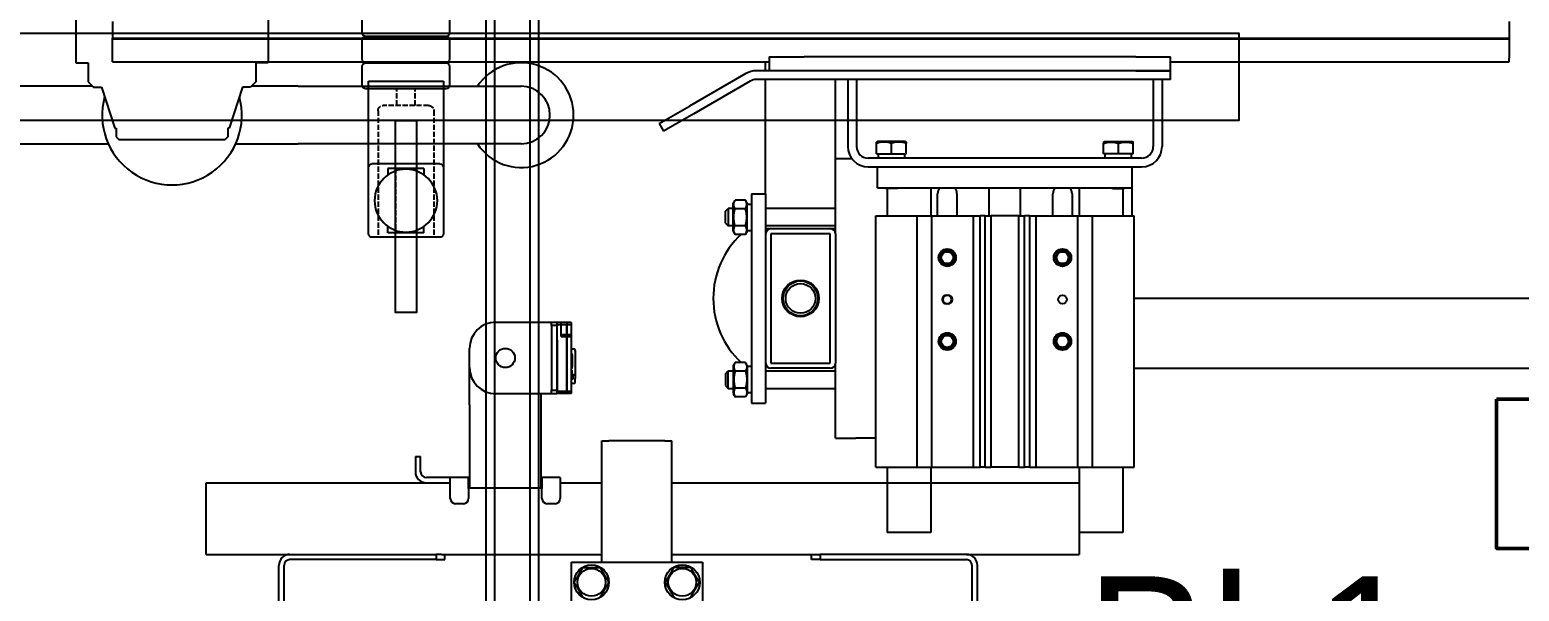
# Model space of a CAD drawing. Header units: millimetres. Extents: x -383313 to -161684, y -117025 to 99224.
# Drawn here: x -330297 to -329444, y 32398 to 32720 of the extents above; entities that cross this region are included whole.
import ezdxf
from ezdxf import colors
from ezdxf.entities.mleader import LeaderData, LeaderLine
from ezdxf.math import Vec2, Vec3

# ---------------------------------------------------------------- set-up
doc = ezdxf.new("R2010")
doc.units = ezdxf.units.MM
doc.header["$MEASUREMENT"] = 0
doc.linetypes.add('DASHED', pattern=[0.75, 0.5, -0.25])
doc.linetypes.add('ESKD_shtrih', pattern=[4, 3, -1])
doc.layers.get('Defpoints').update_dxf_attribs({"color": 31})
for name, color, linetype in [('001__КОНСТРУКТИВ__размеры внутр.', 7, 'Continuous'), ('17', 111, 'Continuous'), ('PV-3401', 7, 'Continuous'), ('PV-CB35', 7, 'Continuous'), ('Конвейера КУ-190', 1, 'Continuous'), ('Ограждения', 20, 'Continuous'), ('Робот', 30, 'Continuous')]:
    doc.layers.add(name, color=color, linetype=linetype)
doc.styles.add('PSTUDIO', font='arial.ttf')
doc.dimstyles.new('PS_TICK', dxfattribs={"dimscale": 100, "dimtxt": 2.5, "dimasz": 1, "dimexe": 2, "dimexo": 2, "dimgap": 1, "dimtad": 1, "dimdec": 0, "dimzin": 0, "dimdsep": 46, "dimtxsty": 'PSTUDIO', "dimblk": 'ARCHTICK', "dimcen": 2, "dimdle": 1.5, "dimse1": 1, "dimse2": 1, "dimadec": 0, "dimazin": 0, "dimtfac": 1, "dimtdec": 0, "dimtix": 1, "dimtmove": 1, "dimatfit": 3, "dimldrblk": 'ARCHTICK', "dimfxl": 1, "dimtolj": 1, "dimtzin": 0, "dimarcsym": 0})

# ---------------------------------------------------------------- blocks, each defined once
blk = doc.blocks.new('*U108')
at = {"layer": 'Ограждения'}
for points in [[(4188.05, -15), (105, -15), (105, 15), (4188.05, 15)], [(4183.05, -10), (110, -10), (110, 10), (4183.05, 10)]]:
    blk.add_lwpolyline(points, close=True, dxfattribs=at)
blk = doc.blocks.new('_ArchTick')
at = {"color": 0, "linetype": 'ByBlock', "const_width": 0.15}
blk.add_lwpolyline([(-0.5, -0.5), (0.5, 0.5)], dxfattribs=at)
blk = doc.blocks.new('*D251')
at = {"layer": '001__КОНСТРУКТИВ__размеры внутр.', "color": 0, "linetype": 'ByBlock', "lineweight": -2, "ltscale": 100, "transparency": 16777216}
for p, q in [((-329342.69, 32909.38), (-329342.69, 32129.36)), ((-328142.69, 32909.38), (-328142.69, 32129.36)), ((-327992.69, 32329.36), (-329492.69, 32329.36))]:
    blk.add_line(p, q, dxfattribs=at)
at = {"layer": 'Defpoints', "color": 0, "ltscale": 100, "transparency": 16777216}
for p in [(-329342.69, 33109.38), (-328142.69, 33109.38), (-329342.69, 32329.36)]:
    blk.add_point(p, dxfattribs=at)
at = {"layer": '001__КОНСТРУКТИВ__размеры внутр.', "color": 0, "lineweight": -2, "ltscale": 100, "transparency": 16777216, "xscale": 100, "yscale": 100, "zscale": 100, "rotation": 180}
blk.add_blockref('_ArchTick', (-329342.69, 32329.36), dxfattribs=at)
at = {"layer": '001__КОНСТРУКТИВ__размеры внутр.', "color": 0, "lineweight": -2, "ltscale": 100, "transparency": 16777216, "xscale": 100, "yscale": 100, "zscale": 100}
blk.add_blockref('_ArchTick', (-328142.69, 32329.36), dxfattribs=at)
at = {"layer": '001__КОНСТРУКТИВ__размеры внутр.', "color": 0, "ltscale": 100, "transparency": 16777216, "insert": (-328742.69, 32557), "char_height": 250, "attachment_point": 5, "style": 'PSTUDIO'}
blk.add_mtext('\\A1;1200', dxfattribs=at)
blk = doc.blocks.new('Робот ABB IRB660_3.15 (сверху)')
at = {"layer": 'Робот'}
blk.add_circle((0, 0), 3150, dxfattribs=at)
blk = doc.blocks.new('*U205')
at = {"layer": 'PV-3401'}
for p, q in [((15049.77, -3884.19), (15078.47, -3884.19)), ((15078.47, -3884.19), (15081.77, -3884.19)), ((15081.77, -3886.19), (15081.77, -3884.19)), ((15081.77, -3884.19), (15084.77, -3884.19)), ((15084.77, -3886.19), (15081.77, -3886.19)), ((15081.77, -3886.19), (15081.77, -3923.19)), ((15087.26, -3884.44), (15084.76, -3884.44)), ((15084.76, -3884.44), (15084.76, -3885.44)), ((15084.76, -3885.44), (15087.26, -3885.44)), ((15084.77, -3884.19), (15084.77, -3886.19)), ((15084.77, -3886.19), (15084.77, -3923.19)), ((15090.44, -3884.44), (15087.26, -3884.44)), ((15087.26, -3885.44), (15087.26, -3884.44)), ((15087.26, -3892.44), (15087.26, -3885.44)), ((15087.26, -3885.44), (15090.44, -3885.44)), ((15090.44, -3884.44), (15090.44, -3885.44)), ((15090.44, -3884.46), (15090.46, -3884.46)), ((15090.44, -3891.44), (15090.44, -3885.44)), ((15090.44, -3885.45), (15090.46, -3885.45)), ((15092.96, -3884.44), (15090.46, -3884.44)), ((15090.46, -3884.44), (15090.46, -3885.44)), ((15090.46, -3885.44), (15090.46, -3891.44)), ((15090.46, -3885.44), (15092.96, -3885.44)), ((15092.96, -3884.44), (15092.96, -3885.44)), ((15093.26, -3884.74), (15092.96, -3884.44)), ((15092.96, -3885.44), (15092.96, -3891.44)), ((15093.26, -3885.56), (15092.96, -3885.44)), ((15093.26, -3885.56), (15093.26, -3884.74)), ((15093.26, -3891.74), (15093.26, -3885.56)), ((15084.77, -3894.39), (15085.16, -3894.39)), ((15085.16, -3923.94), (15085.16, -3894.39)), ((15090.44, -3891.44), (15087.26, -3891.44)), ((15087.26, -3892.44), (15090.44, -3892.44)), ((15090.44, -3891.44), (15090.44, -3892.44)), ((15090.44, -3891.46), (15090.46, -3891.46)), ((15090.44, -3923.94), (15090.44, -3892.44)), ((15090.44, -3892.45), (15090.46, -3892.45)), ((15090.46, -3891.44), (15090.46, -3892.44)), ((15092.96, -3891.44), (15090.46, -3891.44)), ((15090.46, -3892.44), (15092.96, -3892.44)), ((15090.46, -3892.44), (15090.46, -3923.94)), ((15092.96, -3891.44), (15092.96, -3892.44)), ((15093.26, -3891.74), (15092.96, -3891.44)), ((15092.96, -3892.44), (15092.96, -3923.94)), ((15093.26, -3892.56), (15092.96, -3892.44)), ((15093.26, -3892.56), (15093.26, -3891.74)), ((15093.26, -3923.81), (15093.26, -3892.56)), ((15034.77, -3910.19), (15034.77, -3899.19)), ((15093.26, -3899.39), (15094.36, -3899.39)), ((15093.26, -3906.01), (15093.27, -3906.01)), ((15093.27, -3906.01), (15093.26, -3906.05)), ((15093.56, -3902.89), (15093.56, -3909.89)), ((15095.35, -3900.39), (15095.35, -3900.49)), ((15095.36, -3900.78), (15095.36, -3900.39)), ((15095.36, -3900.89), (15095.36, -3914.38)), ((15034.77, -3931.58), (15034.77, -3910.19)), ((15084.77, -3914.38), (15085.16, -3914.38)), ((15085.16, -3914.39), (15084.77, -3914.39)), ((15085.03, -3914.39), (15085.03, -3914.38)), ((15093.36, -3911.64), (15093.36, -3912.89)), ((15093.36, -3912.89), (15093.36, -3914.13)), ((15094.06, -3916.49), (15094.06, -3914.38)), ((15094.36, -3914.38), (15094.06, -3914.38)), ((15094.07, -3914.39), (15094.06, -3914.39)), ((15094.07, -3916.39), (15094.07, -3914.39)), ((15094.36, -3914.39), (15094.07, -3914.39)), ((15094.36, -3914.38), (15095.36, -3914.38)), ((15095.36, -3914.39), (15094.36, -3914.39)), ((15094.56, -3914.39), (15094.56, -3914.38)), ((15095.09, -3914.38), (15095.09, -3914.39)), ((15095.36, -3914.38), (15095.36, -3914.39)), ((15095.36, -3914.39), (15095.36, -3916.39)), ((15081.77, -3923.19), (15084.77, -3923.19)), ((15081.77, -3925.19), (15081.77, -3923.19)), ((15084.77, -3915.89), (15085.16, -3915.89)), ((15084.77, -3923.19), (15084.77, -3925.19)), ((15090.44, -3923.94), (15085.16, -3923.94)), ((15085.16, -3923.94), (15085.16, -3924.94)), ((15090.44, -3923.93), (15090.46, -3923.93)), ((15090.44, -3923.94), (15090.44, -3924.94)), ((15092.96, -3923.94), (15090.46, -3923.94)), ((15090.46, -3923.94), (15090.46, -3924.94)), ((15093.26, -3923.81), (15092.96, -3923.94)), ((15092.96, -3923.94), (15092.96, -3924.94)), ((15093.26, -3916.69), (15093.86, -3916.69)), ((15093.87, -3916.7), (15093.26, -3916.7)), ((15094.36, -3919.39), (15093.26, -3919.39)), ((15093.26, -3924.64), (15093.26, -3923.81)), ((15093.86, -3916.69), (15093.93, -3916.69)), ((15094.07, -3916.39), (15094.07, -3916.5)), ((15095.36, -3918.59), (15095.34, -3918.59)), ((15095.36, -3918.39), (15095.36, -3916.39)), ((15095.36, -3918.59), (15095.36, -3918.39)), ((15034.77, -3931.58), (15034.77, -3936.03)), ((15078.47, -3925.19), (15049.77, -3925.19)), ((15075.77, -3931.58), (15075.77, -3925.19)), ((15075.77, -3936.03), (15075.77, -3931.58)), ((15081.77, -3925.19), (15078.47, -3925.19)), ((15084.77, -3925.19), (15081.77, -3925.19)), ((15084.77, -3924.29), (15085.16, -3924.29)), ((15084.77, -3924.94), (15085.16, -3924.94)), ((15085.16, -3924.94), (15090.44, -3924.94)), ((15090.44, -3924.92), (15090.46, -3924.92)), ((15090.46, -3924.94), (15092.96, -3924.94)), ((15092.96, -3924.94), (15093.26, -3924.64)), ((15034.77, -3936.03), (15034.77, -3977.34)), ((15075.77, -3977.34), (15075.77, -3936.03)), ((15110.62, -4021.69), (15110.62, -3952.19)), ((15110.62, -3952.19), (15114.62, -3952.19)), ((15146.62, -3952.19), (15114.62, -3952.19)), ((15146.62, -3952.19), (15150.62, -3952.19)), ((15150.62, -4021.69), (15150.62, -3952.19)), ((15003.77, -3961.19), (15003.77, -3964.19)), ((15003.77, -3961.19), (15006.77, -3961.19)), ((15003.77, -3964.19), (15003.77, -3969.89)), ((15006.77, -3964.19), (15006.77, -3961.19)), ((15006.77, -3969.89), (15006.77, -3964.19)), ((15023.77, -3973.19), (15010.07, -3973.19)), ((15023.77, -3979.49), (15023.77, -3973.19)), ((15034.27, -3973.19), (15023.77, -3973.19)), ((15034.27, -3979.49), (15034.27, -3973.19)), ((15034.77, -3973.19), (15034.27, -3973.19)), ((15076.27, -3973.19), (15075.77, -3973.19)), ((15076.27, -3973.19), (15076.27, -3979.49)), ((15086.77, -3973.19), (15076.27, -3973.19)), ((15086.77, -3973.19), (15086.77, -3979.49)), ((14883.87, -3976.19), (15023.77, -3976.19)), ((14883.87, -3979.69), (14883.87, -3976.19)), ((14883.87, -4013.69), (14883.87, -3979.69)), ((15023.77, -3985.19), (15023.77, -3979.49)), ((15034.27, -3976.19), (15034.77, -3976.19)), ((15034.27, -3979.49), (15034.27, -3985.19)), ((15034.77, -3977.34), (15034.77, -3979.19)), ((15075.77, -3979.19), (15034.77, -3979.19)), ((15075.77, -3976.19), (15076.27, -3976.19)), ((15075.77, -3979.19), (15075.77, -3977.34)), ((15076.27, -3985.19), (15076.27, -3979.49)), ((15086.77, -3976.19), (15110.62, -3976.19)), ((15086.77, -3979.49), (15086.77, -3985.19)), ((15150.62, -3976.19), (15383.87, -3976.19)), ((15383.87, -3976.19), (15383.87, -3979.69)), ((15383.87, -3979.69), (15383.87, -4013.69)), ((15031.27, -3988.19), (15026.77, -3988.19)), ((15083.77, -3988.19), (15079.27, -3988.19)), ((14883.87, -4017.19), (14883.87, -4013.69)), ((14883.87, -4017.19), (14931.92, -4017.19)), ((14931.92, -4017.19), (15015.62, -4017.19)), ((15018.62, -4017.19), (15015.62, -4017.19)), ((15015.62, -4017.19), (15015.62, -4020.19)), ((15018.62, -4017.19), (15110.62, -4017.19)), ((15020.62, -4020.19), (15020.62, -4017.19)), ((15150.62, -4017.19), (15232.62, -4017.19)), ((15230.62, -4020.19), (15230.62, -4017.19)), ((15232.62, -4017.19), (15235.62, -4017.19)), ((15235.62, -4017.19), (15235.62, -4020.19)), ((15319.32, -4017.19), (15235.62, -4017.19)), ((15319.32, -4017.19), (15383.87, -4017.19)), ((15383.87, -4013.69), (15383.87, -4017.19)), ((14925.62, -4170.89), (14925.62, -4023.49)), ((14928.62, -4170.89), (14928.62, -4023.49)), ((15015.62, -4020.19), (14931.92, -4020.19)), ((15015.62, -4020.19), (15020.62, -4020.19)), ((15093.12, -4021.69), (15168.12, -4021.69)), ((15093.12, -4116.69), (15093.12, -4021.69)), ((15168.12, -4021.69), (15168.12, -4116.69)), ((15235.62, -4020.19), (15230.62, -4020.19)), ((15235.62, -4020.19), (15319.32, -4020.19)), ((15322.62, -4170.89), (15322.62, -4023.49)), ((15325.62, -4170.89), (15325.62, -4023.49))]:
    blk.add_line(p, q, dxfattribs=at)
for centre, radius in [((15055.27, -3904.69), 5.5), ((15104.62, -4033.19), 10), ((15104.62, -4033.19), 8), ((15156.62, -4033.19), 10), ((15156.62, -4033.19), 8)]:
    blk.add_circle(centre, radius, dxfattribs=at)
for centre, radius, start, end in [((15049.77, -3899.19), 15, 90, 180), ((15085.76, -3900.39), 1, 126.8699, 171.89039), ((15092.56, -3902.89), 1, 360, 45.573), ((15094.36, -3900.39), 1, 360, 90), ((15049.77, -3910.19), 15, 180, 270), ((15092.56, -3909.89), 1, 314.427, 360), ((15092.06, -3912.89), 1.8, 43.76174, 48.18969), ((15092.06, -3912.89), 1.8, -48.18969, -43.76174), ((15093.86, -3916.49), 0.2, -90, 0), ((15094.36, -3918.39), 1, 270, 360), ((15010.07, -3969.89), 6.3, 180, 270), ((15010.07, -3969.89), 3.3, 180, 270), ((15026.77, -3985.19), 3, 180, 270), ((15031.27, -3985.19), 3, 270, 360), ((15079.27, -3985.19), 3, 180, 270), ((15083.77, -3985.19), 3, -90, 0), ((14931.92, -4023.49), 6.3, 90, 180), ((15319.32, -4023.49), 6.3, 0, 90), ((14931.92, -4023.49), 3.3, 90, 180), ((15319.32, -4023.49), 3.3, 360, 90)]:
    blk.add_arc(centre, radius, start, end, dxfattribs=at)
for points, knots in [([(15095.36, -3900.39), (15095.36, -3900.39), (15095.36, -3900.39), (15095.35, -3900.39), (15095.34, -3900.39), (15095.34, -3900.39)], [-0.74236815, -0.74236815, -0.74236815, -0.74236815, -0.70256014, -0.70256014, -0.69530144, -0.69530144, -0.69530144, -0.69530144]), ([(15095.34, -3900.39), (15095.35, -3900.47), (15095.36, -3900.55), (15095.36, -3900.72), (15095.36, -3900.8), (15095.36, -3900.89)], [0, 0, 0, 0, 0.5, 0.5, 1, 1, 1, 1]), ([(15094.07, -3916.5), (15094.07, -3916.52), (15094.07, -3916.55), (15094.05, -3916.6), (15094.03, -3916.62), (15094, -3916.66), (15093.97, -3916.67), (15093.92, -3916.69), (15093.9, -3916.7), (15093.87, -3916.7)], [-0.09048, -0.09048, -0.09048, -0.09048, -0.08293134, -0.08293134, -0.07538268, -0.07538268, -0.06784607, -0.06784607, -0.06030946, -0.06030946, -0.06030946, -0.06030946])]:
    blk.add_open_spline(points, degree=3, knots=knots, dxfattribs=at)
for points in [[(15094.8, -4033.19), (15097.26, -4028.94), (15099.71, -4024.69)], [(15099.71, -4024.69), (15104.62, -4024.69), (15109.53, -4024.69)], [(15109.53, -4024.69), (15111.98, -4028.94), (15114.43, -4033.19)], [(15151.71, -4024.69), (15149.26, -4028.94), (15146.8, -4033.19)], [(15161.53, -4024.69), (15156.62, -4024.69), (15151.71, -4024.69)], [(15166.43, -4033.19), (15163.98, -4028.94), (15161.53, -4024.69)], [(15099.71, -4041.69), (15097.26, -4037.44), (15094.8, -4033.19)], [(15114.43, -4033.19), (15111.98, -4037.44), (15109.53, -4041.69)], [(15146.8, -4033.19), (15149.26, -4037.44), (15151.71, -4041.69)], [(15161.53, -4041.69), (15163.98, -4037.44), (15166.43, -4033.19)]]:
    blk.add_rational_spline(points, [1.22364575665, 1.41294441399, 1.22364575665], degree=2, dxfattribs=at)
blk = doc.blocks.new('*U206')
at = {"layer": 'PV-CB35'}
for p, q in [((908.52, 1391.57), (908.52, 1382.11)), ((1708.52, 1391.57), (1708.52, 1382.11)), ((908.52, 1381.6), (908.52, 1382.11)), ((908.52, 1382.11), (1708.52, 1382.11)), ((1708.52, 1382.11), (1708.52, 1381.6)), ((908.52, 1381.6), (1708.52, 1381.6)), ((908.52, 1370.6), (908.52, 1381.6)), ((1708.52, 1381.6), (1708.52, 1370.6)), ((908.52, 1368.47), (908.52, 1370.6)), ((908.52, 1368.47), (1284.54, 1368.47)), ((1282.54, 1363.35), (1282.54, 1368.47)), ((1284.54, 1371.35), (1304.54, 1371.35)), ((1284.54, 1371.35), (1284.54, 1363.35)), ((1494.54, 1371.35), (1304.54, 1371.35)), ((1494.54, 1371.35), (1514.54, 1371.35)), ((1514.54, 1363.35), (1514.54, 1371.35)), ((1514.54, 1368.47), (1708.52, 1368.47)), ((1708.52, 1368.47), (1708.52, 1370.6)), ((1271.29, 1361.78), (1238.9, 1343.08)), ((1273.79, 1357.45), (1241.4, 1338.75)), ((1494.54, 1363.35), (1277.14, 1363.35)), ((1494.54, 1358.35), (1277.14, 1358.35)), ((1282.54, 1292.97), (1282.54, 1358.35)), ((1494.54, 1363.35), (1304.54, 1363.35)), ((1322.54, 1312.97), (1322.54, 1358.35)), ((1329.59, 1358.35), (1329.59, 1320.05)), ((1334.59, 1358.35), (1334.59, 1320.05)), ((1514.54, 1363.35), (1494.54, 1363.35)), ((1494.54, 1363.35), (1514.54, 1363.35)), ((1514.54, 1358.35), (1494.54, 1358.35)), ((1504.59, 1358.35), (1504.59, 1320.05)), ((1509.59, 1358.35), (1509.59, 1320.05)), ((1514.54, 1358.35), (1514.54, 1363.35)), ((1221.58, 1333.08), (1238.9, 1343.08)), ((1221.58, 1333.08), (1224.08, 1328.75)), ((1241.4, 1338.75), (1224.08, 1328.75)), ((1346.59, 1322.85), (1346.09, 1322.56)), ((1354.59, 1322.85), (1346.59, 1322.85)), ((1362.59, 1322.85), (1354.59, 1322.85)), ((1362.59, 1322.85), (1363.09, 1322.56)), ((1476.59, 1322.85), (1476.09, 1322.56)), ((1476.59, 1322.85), (1484.59, 1322.85)), ((1484.59, 1322.85), (1492.59, 1322.85)), ((1492.59, 1322.85), (1493.09, 1322.56)), ((1346.09, 1315.85), (1346.09, 1321.8)), ((1346.09, 1315.85), (1354.59, 1315.85)), ((1347.09, 1315.85), (1347.09, 1313.35)), ((1354.59, 1315.85), (1354.59, 1321.8)), ((1354.59, 1315.85), (1363.09, 1315.85)), ((1362.09, 1315.85), (1362.09, 1313.35)), ((1363.09, 1315.85), (1363.09, 1321.8)), ((1476.09, 1315.85), (1476.09, 1321.8)), ((1484.59, 1315.85), (1476.09, 1315.85)), ((1477.09, 1313.35), (1477.09, 1315.85)), ((1484.59, 1315.85), (1484.59, 1321.8)), ((1493.09, 1315.85), (1484.59, 1315.85)), ((1492.09, 1313.35), (1492.09, 1315.85)), ((1493.09, 1315.85), (1493.09, 1321.8)), ((1331.97, 1312.97), (1322.54, 1312.97)), ((1322.54, 1269.97), (1322.54, 1312.97)), ((1497.89, 1313.35), (1341.29, 1313.35)), ((1341.29, 1308.35), (1497.89, 1308.35)), ((1346.59, 1296.35), (1346.59, 1308.35)), ((1346.59, 1308.35), (1492.59, 1308.35)), ((1492.59, 1296.35), (1492.59, 1308.35)), ((1264.04, 1287.47), (1265.09, 1289.29)), ((1271, 1289.29), (1265.09, 1289.29)), ((1272.04, 1287.47), (1271, 1289.29)), ((1274.54, 1292.97), (1282.54, 1292.97)), ((1274.54, 1292.97), (1274.54, 1172.97)), ((1282.54, 1292.97), (1282.54, 1269.97)), ((1346.59, 1296.35), (1492.59, 1296.35)), ((1351.19, 1295.85), (1350.69, 1296.35)), ((1354.59, 1295.85), (1351.19, 1295.85)), ((1352.09, 1295.85), (1352.09, 1280.35)), ((1357.99, 1295.85), (1354.59, 1295.85)), ((1357.99, 1295.85), (1358.49, 1296.35)), ((1377.09, 1296.35), (1377.09, 1280.35)), ((1381.09, 1280.35), (1381.09, 1292.97)), ((1392.09, 1292.97), (1392.09, 1280.35)), ((1410.59, 1280.35), (1410.59, 1296.35)), ((1428.59, 1280.35), (1428.59, 1296.35)), ((1447.09, 1280.35), (1447.09, 1292.97)), ((1458.09, 1292.97), (1458.09, 1280.35)), ((1462.09, 1296.35), (1462.09, 1280.35)), ((1481.19, 1295.85), (1480.69, 1296.35)), ((1481.19, 1295.85), (1484.59, 1295.85)), ((1484.59, 1295.85), (1487.99, 1295.85)), ((1487.09, 1295.85), (1487.09, 1280.35)), ((1487.99, 1295.85), (1488.49, 1296.35)), ((1492.54, 1280.35), (1492.54, 1296.35)), ((1259.54, 1282.87), (1261.14, 1284.47)), ((1259.54, 1276.07), (1259.54, 1282.87)), ((1261.14, 1284.47), (1261.14, 1274.47)), ((1264.04, 1284.47), (1261.14, 1284.47)), ((1264.04, 1271.47), (1264.04, 1287.47)), ((1271, 1284.38), (1265.09, 1284.38)), ((1272.04, 1271.47), (1272.04, 1287.47)), ((1272.04, 1286.97), (1274.54, 1286.97)), ((1322.54, 1284.47), (1282.54, 1284.47)), ((1345.59, 1280.35), (1369.34, 1280.35)), ((1345.59, 1136.35), (1345.59, 1280.35)), ((1369.34, 1280.35), (1377.84, 1280.35)), ((1369.34, 1136.35), (1369.34, 1280.35)), ((1377.84, 1280.35), (1401.59, 1280.35)), ((1377.84, 1136.35), (1377.84, 1280.35)), ((1401.59, 1280.35), (1405.39, 1280.35)), ((1401.59, 1136.35), (1401.59, 1280.35)), ((1408.39, 1280.35), (1405.39, 1280.35)), ((1405.39, 1136.35), (1405.39, 1280.35)), ((1408.39, 1280.35), (1411.59, 1280.35)), ((1408.39, 1136.35), (1408.39, 1280.35)), ((1411.59, 1280.35), (1411.59, 1136.35)), ((1427.59, 1280.35), (1411.59, 1280.35)), ((1427.59, 1136.35), (1427.59, 1280.35)), ((1427.59, 1280.35), (1430.79, 1280.35)), ((1430.79, 1136.35), (1430.79, 1280.35)), ((1433.79, 1280.35), (1430.79, 1280.35)), ((1433.79, 1280.35), (1437.59, 1280.35)), ((1433.79, 1136.35), (1433.79, 1280.35)), ((1437.59, 1280.35), (1461.34, 1280.35)), ((1437.59, 1136.35), (1437.59, 1280.35)), ((1461.34, 1280.35), (1469.84, 1280.35)), ((1461.34, 1136.35), (1461.34, 1280.35)), ((1469.84, 1280.35), (1493.59, 1280.35)), ((1469.84, 1136.35), (1469.84, 1280.35)), ((1493.59, 1136.35), (1493.59, 1280.35)), ((1259.54, 1276.07), (1261.14, 1274.47)), ((1264.04, 1274.47), (1261.14, 1274.47)), ((1264.04, 1271.47), (1265.09, 1269.66)), ((1271, 1274.56), (1265.09, 1274.56)), ((1272.04, 1271.47), (1271, 1269.66)), ((1272.04, 1271.97), (1274.54, 1271.97)), ((1322.54, 1274.47), (1282.54, 1274.47)), ((1282.54, 1272.97), (1285.54, 1272.97)), ((1285.54, 1272.97), (1319.54, 1272.97)), ((1319.54, 1272.97), (1322.54, 1272.97)), ((1271, 1269.66), (1265.09, 1269.66)), ((1282.54, 1269.97), (1282.54, 1195.97)), ((1285.54, 1269.97), (1285.54, 1195.97)), ((1319.54, 1269.97), (1285.54, 1269.97)), ((1319.54, 1195.97), (1319.54, 1269.97)), ((1322.54, 1269.97), (1322.54, 1195.97)), ((1386.09, 1234.85), (1387.09, 1234.85)), ((1387.09, 1229.85), (1386.09, 1229.85)), ((2952.54, 1232.97), (1493.59, 1232.97)), ((1264.04, 1194.47), (1265.09, 1196.29)), ((1264.04, 1194.47), (1264.04, 1178.47)), ((1271, 1196.29), (1265.09, 1196.29)), ((1272.04, 1194.47), (1271, 1196.29)), ((1272.04, 1194.47), (1272.04, 1178.47)), ((1282.54, 1195.97), (1282.54, 1172.97)), ((1285.54, 1195.97), (1319.54, 1195.97)), ((1322.54, 1152.97), (1322.54, 1195.97)), ((1259.54, 1189.87), (1261.14, 1191.47)), ((1259.54, 1189.87), (1259.54, 1183.07)), ((1261.14, 1181.47), (1261.14, 1191.47)), ((1261.14, 1191.47), (1264.04, 1191.47)), ((1271, 1191.38), (1265.09, 1191.38)), ((1274.54, 1193.97), (1272.04, 1193.97)), ((1282.54, 1191.47), (1322.54, 1191.47)), ((1319.54, 1192.97), (1285.54, 1192.97)), ((1493.59, 1192.97), (2952.54, 1192.97)), ((1259.54, 1183.07), (1261.14, 1181.47)), ((1261.14, 1181.47), (1264.04, 1181.47)), ((1264.04, 1178.47), (1265.09, 1176.66)), ((1271, 1181.56), (1265.09, 1181.56)), ((1272.04, 1178.47), (1271, 1176.66)), ((1274.54, 1178.97), (1272.04, 1178.97)), ((1282.54, 1181.47), (1322.54, 1181.47)), ((1271, 1176.66), (1265.09, 1176.66)), ((1274.54, 1172.97), (1282.54, 1172.97)), ((1322.54, 1152.97), (1334.14, 1152.97)), ((1345.59, 1152.97), (1334.14, 1152.97)), ((1345.59, 1136.35), (1369.34, 1136.35)), ((1352.09, 1136.35), (1352.09, 1098.85)), ((1369.34, 1136.35), (1377.84, 1136.35)), ((1377.09, 1136.35), (1377.09, 1098.85)), ((1377.84, 1136.35), (1401.59, 1136.35)), ((1401.59, 1136.35), (1405.39, 1136.35)), ((1408.39, 1136.35), (1405.39, 1136.35)), ((1408.39, 1136.35), (1411.59, 1136.35)), ((1427.59, 1136.35), (1411.59, 1136.35)), ((1427.59, 1136.35), (1430.79, 1136.35)), ((1433.79, 1136.35), (1430.79, 1136.35)), ((1433.79, 1136.35), (1437.59, 1136.35)), ((1437.59, 1136.35), (1461.34, 1136.35)), ((1461.34, 1136.35), (1469.84, 1136.35)), ((1462.09, 1136.35), (1462.09, 1098.85)), ((1469.84, 1136.35), (1493.59, 1136.35)), ((1487.09, 1136.35), (1487.09, 1098.85)), ((1364.59, 1098.85), (1352.09, 1098.85)), ((1377.09, 1098.85), (1364.59, 1098.85)), ((1474.59, 1098.85), (1462.09, 1098.85)), ((1487.09, 1098.85), (1474.59, 1098.85))]:
    blk.add_line(p, q, dxfattribs=at)
for centre, radius in [((1386.59, 1256.35), 5), ((1386.59, 1256.35), 4.19), ((1386.59, 1256.35), 3.4), ((1452.59, 1256.35), 5), ((1452.59, 1256.35), 4.19), ((1452.59, 1256.35), 3.4), ((1302.54, 1232.97), 10.5), ((1302.54, 1232.97), 10), ((1302.54, 1232.97), 8.5), ((1452.59, 1232.35), 2.5), ((1386.59, 1208.35), 5), ((1386.59, 1208.35), 4.19), ((1386.59, 1208.35), 3.4), ((1452.59, 1208.35), 5), ((1452.59, 1208.35), 4.19), ((1452.59, 1208.35), 3.4)]:
    blk.add_circle(centre, radius, dxfattribs=at)
for centre, radius, start, end in [((1277.14, 1351.65), 11.7, 90, 120), ((1277.14, 1351.65), 6.7, 90, 120), ((1341.29, 1320.05), 11.7, 180, 270), ((1341.29, 1320.05), 6.7, 180, 270), ((1497.89, 1320.05), 11.7, 270, 0), ((1497.89, 1320.05), 6.7, -90, 0), ((1386.59, 1292.97), 5.5, 142.11456, 180), ((1386.59, 1292.97), 5.5, 0, 37.88544), ((1452.59, 1292.97), 5.5, 142.11456, 180), ((1452.59, 1292.97), 5.5, 0, 37.88544), ((1285.54, 1269.97), 3, 90, 180), ((1319.54, 1269.97), 3, 360, 90), ((1302.54, 1232.97), 50, 132.80244, 227.19756), ((1386.09, 1232.35), 2.5, 90, 270), ((1386.59, 1232.35), 2.5, 90, 270), ((1386.59, 1232.35), 2.5, 270, 90), ((1387.09, 1232.35), 2.5, 270, 90), ((1285.54, 1195.97), 3, 180, 270), ((1319.54, 1195.97), 3, 270, 0)]:
    blk.add_arc(centre, radius, start, end, dxfattribs=at)
for points, weights in [([(1346.09, 1321.8), (1346.09, 1322.56), (1346.09, 1322.56)], [1.22364575665, 1.31829508532, 1.31829508532]), ([(1354.59, 1321.8), (1350.34, 1323.22), (1346.09, 1321.8)], [1.22364575665, 1.41294441399, 1.22364575665]), ([(1363.09, 1321.8), (1358.84, 1323.22), (1354.59, 1321.8)], [1.22364575665, 1.41294441399, 1.22364575665]), ([(1363.09, 1322.56), (1363.09, 1322.56), (1363.09, 1321.8)], [1.31829508532, 1.31829508532, 1.22364575665]), ([(1476.09, 1322.56), (1476.09, 1322.56), (1476.09, 1321.8)], [1.31829508532, 1.31829508532, 1.22364575665]), ([(1476.09, 1321.8), (1480.34, 1323.22), (1484.59, 1321.8)], [1.22364575665, 1.41294441399, 1.22364575665]), ([(1484.59, 1321.8), (1488.84, 1323.22), (1493.09, 1321.8)], [1.22364575665, 1.41294441399, 1.22364575665]), ([(1493.09, 1321.8), (1493.09, 1322.56), (1493.09, 1322.56)], [1.22364575665, 1.31829508532, 1.31829508532]), ([(1265.09, 1284.38), (1263.68, 1286.83), (1265.09, 1289.29)], [1.22364575665, 1.41294441399, 1.22364575665]), ([(1271, 1284.38), (1272.41, 1286.83), (1271, 1289.29)], [1.22364575665, 1.41294441399, 1.22364575665]), ([(1265.09, 1274.56), (1263.68, 1279.47), (1265.09, 1284.38)], [1.22364575665, 1.41294441399, 1.22364575665]), ([(1271, 1274.56), (1272.41, 1279.47), (1271, 1284.38)], [1.22364575665, 1.41294441399, 1.22364575665]), ([(1265.09, 1269.66), (1263.68, 1272.11), (1265.09, 1274.56)], [1.22364575665, 1.41294441399, 1.22364575665]), ([(1271, 1269.66), (1272.41, 1272.11), (1271, 1274.56)], [1.22364575665, 1.41294441399, 1.22364575665]), ([(1265.09, 1196.29), (1263.68, 1193.83), (1265.09, 1191.38)], [1.22364575665, 1.41294441399, 1.22364575665]), ([(1271, 1196.29), (1272.41, 1193.83), (1271, 1191.38)], [1.22364575665, 1.41294441399, 1.22364575665]), ([(1265.09, 1191.38), (1263.68, 1186.47), (1265.09, 1181.56)], [1.22364575665, 1.41294441399, 1.22364575665]), ([(1271, 1191.38), (1272.41, 1186.47), (1271, 1181.56)], [1.22364575665, 1.41294441399, 1.22364575665]), ([(1265.09, 1181.56), (1263.68, 1179.11), (1265.09, 1176.66)], [1.22364575665, 1.41294441399, 1.22364575665]), ([(1271, 1181.56), (1272.41, 1179.11), (1271, 1176.66)], [1.22364575665, 1.41294441399, 1.22364575665])]:
    blk.add_rational_spline(points, weights, degree=2, dxfattribs=at)
blk = doc.blocks.new('ADJUSTABLE BRACKET 13580 (Top)')
at = {"layer": '17'}
for p, q in [((-21.5, 4.5), (-21.5, -83)), ((21.5, 4.5), (-21.5, 4.5)), ((21.5, -83), (21.5, 4.5)), ((-19.5, -43), (19.5, -43)), ((-10.3, -45.5), (-10.3, -49.24)), ((-10.3, -45.5), (10.3, -45.5)), ((10.3, -45.5), (10.3, -49.24)), ((-19.5, -85), (19.5, -85)), ((-10.3, -82.5), (-10.3, -78.76)), ((-10.3, -82.5), (10.3, -82.5)), ((10.3, -82.5), (10.3, -78.76))]:
    blk.add_line(p, q, dxfattribs=at)
at = {"layer": '17', "linetype": 'ESKD_shtrih'}
for p, q in [((-21.5, 0), (21.5, 0)), ((-5.25, -9.5), (-5.25, 0)), ((5.25, -9.5), (5.25, 0)), ((-16, -12.5), (-16, -85)), ((-13, -9.5), (13, -9.5)), ((16, -12.5), (16, -85)), ((-6, -45.5), (-6, -82.5)), ((6, -45.5), (6, -82.5))]:
    blk.add_line(p, q, dxfattribs=at)
at = {"layer": '17'}
blk.add_circle((0, -64), 18, dxfattribs=at)
at = {"layer": '17', "linetype": 'ESKD_shtrih'}
for centre, start, end in [((-13, -12.5), 90, 180), ((13, -12.5), 0, 90)]:
    blk.add_arc(centre, 3, start, end, dxfattribs=at)
at = {"layer": '17'}
for centre, start, end in [((-19.5, -45), 90, 180), ((19.5, -45), 0, 90), ((-19.5, -83), 180, 270), ((19.5, -83), 270, 0)]:
    blk.add_arc(centre, 2, start, end, dxfattribs=at)
blk = doc.blocks.new('A$C907ffd63')
at = {"layer": 'Конвейера КУ-190'}
for p, q in [((-90, 201.5), (-74.03, 201.5)), ((-74.03, 201.5), (37.5, 201.5)), ((37.5, 201.5), (37.66, 201.5)), ((73.56, 201.5), (37.66, 201.5)), ((78, 197.5), (79.5, 199)), ((78, 192.5), (78, 197.5)), ((140.5, 199), (79.5, 199)), ((142, 197.5), (140.5, 199)), ((142, 192.5), (142, 197.5)), ((182.34, 201.5), (146.44, 201.5)), ((182.5, 201.5), (182.34, 201.5)), ((294.03, 201.5), (182.5, 201.5)), ((69.68, 169), (77.17, 192.5)), ((77.17, 192.5), (78, 192.5)), ((142.83, 192.5), (142, 192.5)), ((150.32, 169), (142.83, 192.5)), ((-74.03, 168.5), (-90, 168.5)), ((37.5, 168.5), (-74.03, 168.5)), ((37.66, 168.5), (37.5, 168.5)), ((37.66, 168.5), (64.5, 168.5)), ((62, 166), (65, 169)), ((62, 155), (62, 166)), ((65, 169), (69.68, 169)), ((155, 169), (150.32, 169)), ((158, 166), (155, 169)), ((155.5, 168.5), (182.34, 168.5)), ((158, 155), (158, 166)), ((182.34, 168.5), (182.5, 168.5)), ((182.5, 168.5), (294.03, 168.5)), ((55, 155), (62, 155)), ((55, 125), (55, 155)), ((165, 155), (158, 155)), ((165, 125), (165, 155))]:
    blk.add_line(p, q, dxfattribs=at)
for centre, radius, start, end in [((110, 185), 40, 344.70857, 195.29143), ((-90, 185), 30, 33.36701, 326.63299), ((-90, 185), 16.5, 90, 270)]:
    blk.add_arc(centre, radius, start, end, dxfattribs=at)
blk = doc.blocks.new('15506-T')
at = {"color": 200}
for p, q in [((98.21, 203.11), (90.17, 189.18)), ((101.39, 201.61), (90.61, 183.88)), ((90.17, 189.18), (21.96, 71.04)), ((90.54, 189.25), (93.62, 188.83)), ((113.94, 170.41), (123.9, 188.62)), ((90.61, 183.88), (21.96, 71.04)), ((112.43, 171.8), (92.57, 183.27)), ((118.75, 172.68), (126.79, 186.61)), ((50.54, 54.54), (118.75, 172.68)), ((116.72, 175.49), (118.63, 173.03)), ((50.54, 54.54), (113.94, 170.41)), ((21.87, 70.89), (3.93, 39.81)), ((21.96, 71.04), (21.87, 70.89)), ((23.69, 70.04), (48.81, 55.54)), ((32.51, 23.31), (50.45, 54.39)), ((50.45, 54.39), (50.54, 54.54)), ((-58, 26.5), (-58.5, 26.21)), ((-50, 26.5), (-58, 26.5)), ((-42, 26.5), (-50, 26.5)), ((-42, 26.5), (-41.5, 26.21)), ((-60, 18.5), (-60, 16.5)), ((-40, 18.5), (-60, 18.5)), ((-58.5, 19.55), (-58.5, 25.45)), ((-58, 18.5), (-58.5, 18.79)), ((-50, 19.55), (-50, 25.45)), ((-42, 18.5), (-41.5, 18.79)), ((-41.5, 19.55), (-41.5, 25.45)), ((-40, 18.5), (-40, 16.5)), ((-204.55, 13.47), (-225.3, 13)), ((-208.92, 16.5), (-225, 16.5)), ((-210.34, 13.34), (-209.17, 16.22)), ((-72.5, 16.5), (-208.92, 16.5)), ((-205, 11.46), (-205, -11.46)), ((-72.5, 16.5), (-204.55, 13.47)), ((-72.33, 16.5), (-72.5, 16.5)), ((-72.5, -14.5), (-72.5, 14.5)), ((-36.44, 16.5), (-72.33, 16.5)), ((-65, -1.5), (-65, 1.5)), ((-65, 1.5), (-39.97, 1.5)), ((-55, -1.5), (-55, 1.5)), ((-45, -1.5), (-45, 1.5)), ((-36.97, 1.5), (-24.1, 1.5)), ((-39.97, -1.5), (-65, -1.5)), ((-24.1, -1.5), (-36.97, -1.5)), ((-225.3, -13), (-204.55, -13.47)), ((-225, -16.5), (-208.92, -16.5)), ((-209.17, -16.22), (-210.34, -13.34)), ((-208.92, -16.5), (-72.5, -16.5)), ((-204.55, -13.47), (-72.5, -16.5)), ((-72.5, -16.5), (-72.33, -16.5)), ((-72.33, -16.5), (-36.44, -16.5)), ((-60, -16.5), (-60, -18.5)), ((-40, -16.5), (-40, -18.5)), ((-60, -18.5), (-40, -18.5)), ((-58.5, -18.5), (-58.5, -24.45)), ((-58, -25.5), (-58.5, -25.21)), ((-50, -25.5), (-58, -25.5)), ((-50, -18.5), (-50, -24.45)), ((-42, -25.5), (-50, -25.5)), ((-42, -25.5), (-41.5, -25.21)), ((-41.5, -18.5), (-41.5, -24.45)), ((50.45, -54.39), (32.51, -23.31)), ((3.93, -39.81), (21.87, -70.89)), ((48.81, -55.54), (23.69, -70.04)), ((50.54, -54.54), (50.45, -54.39)), ((113.94, -170.41), (50.54, -54.54)), ((118.75, -172.68), (50.54, -54.54)), ((21.87, -70.89), (21.96, -71.04)), ((21.96, -71.04), (90.61, -183.88)), ((21.96, -71.04), (90.17, -189.18)), ((123.9, -188.62), (113.94, -170.41)), ((92.57, -183.27), (112.43, -171.8)), ((118.63, -173.03), (116.72, -175.49)), ((126.79, -186.61), (118.75, -172.68)), ((90.61, -183.88), (101.39, -201.61)), ((90.17, -189.18), (98.21, -203.11)), ((93.62, -188.83), (90.54, -189.25))]:
    blk.add_line(p, q, dxfattribs=at)
at = {"color": 3}
for p, q in [((88.21, 185.79), (92.57, 183.27)), ((112.43, 171.8), (116.79, 169.29)), ((23.69, 70.04), (21.96, 71.04)), ((50.54, 54.54), (48.81, 55.54)), ((-53.4, 26.5), (-55, 24.9)), ((-55, 26.5), (-55, 18.5)), ((-46.6, 26.5), (-45, 24.9)), ((-45, 26.5), (-45, 18.5)), ((-55.25, 18.5), (-55.25, 16.5)), ((-55, 24.9), (-50, 24.9)), ((-55, 1.5), (-55, 24.9)), ((-50, 24.9), (-45, 24.9)), ((-45, 1.5), (-45, 24.9)), ((-44.75, 18.5), (-44.75, 16.5)), ((-205, 11.46), (-205, 16.5)), ((-72.5, 16.5), (-72.5, 14.5)), ((-55, 1.5), (-55, 16.5)), ((-45, 1.5), (-45, 16.5)), ((-55, -18.5), (-55, -1.5)), ((-55, -16.5), (-55, -1.5)), ((-45, -18.5), (-45, -1.5)), ((-45, -16.5), (-45, -1.5)), ((-205, -16.5), (-205, -11.46)), ((-72.5, -14.5), (-72.5, -16.5)), ((-55.25, -16.5), (-55.25, -18.5)), ((-44.75, -16.5), (-44.75, -18.5)), ((48.81, -55.54), (50.54, -54.54)), ((21.96, -71.04), (23.69, -70.04)), ((116.79, -169.29), (112.43, -171.8)), ((92.57, -183.27), (88.21, -185.79))]:
    blk.add_line(p, q, dxfattribs=at)
for centre, radius in [((112.5, 194.86), 10), ((112.5, 194.86), 8), ((-225, 0), 10), ((-225, 0), 8), ((112.5, -194.86), 10), ((112.5, -194.86), 8)]:
    blk.add_circle(centre, radius, dxfattribs=at)
at = {"color": 200}
for centre, radius, start, end in [((112.5, 194.86), 16.5, 330, 150), ((112.5, 194.86), 13, 331.31347, 148.68653), ((0, 0), 40, 182.1491, 177.8509), ((0, 0), 24.15, 183.56104, 176.43896), ((-225, 0), 16.5, 90, 270), ((-225, 0), 13, 91.31347, 268.68653), ((112.5, -194.86), 16.5, 210, 30), ((112.5, -194.86), 13, 211.31347, 28.68653)]:
    blk.add_arc(centre, radius, start, end, dxfattribs=at)
for centre, major_axis, ratio, start_param, end_param in [((92.77, 187.68), (2.6, -1.5), 0.190894, 2.70526, 3.141593), ((92.32, 182.84), (1.71, -1.04), 0.246291, 1.581444, 3.141593), ((94.56, 186.52), (-2.01, -3.24), 0.524286, 0.005933, 0.016581), ((114.26, 175.15), (-1.8, -3.36), 0.524286, -0.016581, -0.005933), ((112.19, 171.37), (-1.75, 0.96), 0.246291, -3.141593, -1.581444), ((116.15, 174.18), (2.6, -1.5), 0.190894, 0, 0.436332), ((25.6, 73.34), (-1.91, -3.3), 0.524528, -0.010385, 0), ((50.71, 58.84), (-1.91, -3.3), 0.524528, 0, 0.010385), ((-208.92, 13.5), (0, 3), 0.190894, 0, 0.436332), ((-204.51, 11.47), (0.05, -2), 0.246291, -3.141593, -1.581444), ((-208.81, 11.37), (3.81, 0.12), 0.524286, -0.016581, -0.005933), ((-76.31, 14.5), (3.81, 0), 0.524528, 0, 0.010385), ((-208.92, -13.5), (0, 3), 0.190894, 2.70526, 3.141593), ((-204.51, -11.47), (0.05, 2), 0.246291, 1.581444, 3.141593), ((-208.81, -11.37), (3.81, -0.12), 0.524286, 0.005933, 0.016581), ((-76.31, -14.5), (3.81, 0), 0.524528, -0.010385, 0), ((50.71, -58.84), (-1.91, 3.3), 0.524528, -0.010385, 0), ((25.6, -73.34), (-1.91, 3.3), 0.524528, 0, 0.010385), ((112.19, -171.37), (-1.75, -0.96), 0.246291, 1.581444, 3.141593), ((114.26, -175.15), (-1.8, 3.36), 0.524286, 0.005933, 0.016581), ((116.15, -174.18), (-2.6, -1.5), 0.190894, 2.70526, 3.141593), ((92.32, -182.84), (1.71, 1.04), 0.246291, -3.141593, -1.581444), ((94.56, -186.52), (-2.01, 3.24), 0.524286, -0.016581, -0.005933), ((92.77, -187.68), (-2.6, -1.5), 0.190894, 0, 0.436332)]:
    blk.add_ellipse(centre, major_axis=major_axis, ratio=ratio, start_param=start_param, end_param=end_param, dxfattribs=at)
for points, knots in [([(23.67, 70.05), (23.62, 70.08), (23.57, 70.11), (23.44, 70.18), (23.35, 70.24), (23.16, 70.33), (23.07, 70.38), (22.84, 70.49), (22.69, 70.55), (22.41, 70.65), (22.29, 70.69), (22.12, 70.73), (22.05, 70.75), (21.93, 70.76), (21.89, 70.77), (21.85, 70.77), (21.84, 70.77), (21.83, 70.78), (21.83, 70.79), (21.83, 70.81), (21.84, 70.82), (21.85, 70.84), (21.86, 70.86), (21.87, 70.88), (21.87, 70.88), (21.87, 70.89)], [3.009532, 3.009532, 3.009532, 3.009532, 3.168725, 3.168725, 3.468198, 3.468198, 3.76767, 3.76767, 4.293644, 4.293644, 4.819618, 4.819618, 5.194455, 5.194455, 5.569291, 5.569291, 5.698282, 5.698282, 5.827273, 5.827273, 5.909436, 5.909436, 5.991598, 5.991598, 6.007095, 6.007095, 6.007095, 6.007095]), ([(50.45, 54.39), (50.44, 54.37), (50.44, 54.36), (50.42, 54.33), (50.41, 54.32), (50.4, 54.3), (50.39, 54.3), (50.37, 54.3), (50.37, 54.31), (50.34, 54.34), (50.33, 54.36), (50.28, 54.43), (50.21, 54.51), (50.04, 54.68), (49.94, 54.78), (49.71, 54.96), (49.58, 55.06), (49.28, 55.26), (49.12, 55.36), (48.93, 55.47), (48.88, 55.5), (48.83, 55.53)], [38.480729, 38.480729, 38.480729, 38.480729, 38.538428, 38.538428, 38.642159, 38.642159, 38.74589, 38.74589, 38.950627, 38.950627, 39.155364, 39.155364, 39.715636, 39.715636, 40.275908, 40.275908, 40.802668, 40.802668, 41.329429, 41.329429, 41.490848, 41.490848, 41.490848, 41.490848]), ([(-72.33, 16.5), (-72.31, 16.5), (-72.3, 16.5), (-72.26, 16.5), (-72.25, 16.5), (-72.23, 16.49), (-72.22, 16.49), (-72.21, 16.48), (-72.21, 16.46), (-72.23, 16.43), (-72.24, 16.41), (-72.28, 16.33), (-72.31, 16.23), (-72.38, 16), (-72.41, 15.86), (-72.45, 15.57), (-72.47, 15.41), (-72.5, 15.05), (-72.5, 14.87), (-72.5, 14.64), (-72.5, 14.58), (-72.5, 14.52)], [38.480729, 38.480729, 38.480729, 38.480729, 38.538428, 38.538428, 38.642159, 38.642159, 38.74589, 38.74589, 38.950627, 38.950627, 39.155364, 39.155364, 39.715636, 39.715636, 40.275908, 40.275908, 40.802668, 40.802668, 41.329429, 41.329429, 41.490848, 41.490848, 41.490848, 41.490848]), ([(-39.97, 1.5), (-39.97, 1.5), (-39.95, 1.5), (-39.87, 1.5), (-39.81, 1.5), (-39.67, 1.5), (-39.58, 1.5), (-39.35, 1.5), (-39.22, 1.5), (-38.96, 1.5), (-38.81, 1.5), (-38.47, 1.5), (-38.29, 1.5), (-37.95, 1.5), (-37.75, 1.5), (-37.36, 1.5), (-37.15, 1.5), (-36.97, 1.5)], [0, 0, 0, 0, 0.55523, 0.55523, 1.11046, 1.11046, 1.66589, 1.66589, 2.22132, 2.22132, 2.777012, 2.777012, 3.332705, 3.332705, 3.888652, 3.888652, 4.444598, 4.444598, 4.444598, 4.444598]), ([(-36.97, -1.5), (-37.15, -1.5), (-37.36, -1.5), (-37.75, -1.5), (-37.95, -1.5), (-38.29, -1.5), (-38.47, -1.5), (-38.81, -1.5), (-38.96, -1.5), (-39.22, -1.5), (-39.35, -1.5), (-39.58, -1.5), (-39.67, -1.5), (-39.81, -1.5), (-39.87, -1.5), (-39.95, -1.5), (-39.97, -1.5), (-39.97, -1.5)], [-4.444598, -4.444598, -4.444598, -4.444598, -3.888652, -3.888652, -3.332705, -3.332705, -2.777012, -2.777012, -2.22132, -2.22132, -1.66589, -1.66589, -1.11046, -1.11046, -0.55523, -0.55523, 0, 0, 0, 0]), ([(-72.5, -14.52), (-72.5, -14.58), (-72.5, -14.64), (-72.5, -14.79), (-72.5, -14.9), (-72.49, -15.11), (-72.48, -15.21), (-72.46, -15.46), (-72.44, -15.63), (-72.39, -15.92), (-72.37, -16.04), (-72.32, -16.21), (-72.29, -16.28), (-72.25, -16.39), (-72.23, -16.43), (-72.21, -16.46), (-72.21, -16.47), (-72.21, -16.49), (-72.22, -16.49), (-72.24, -16.5), (-72.25, -16.5), (-72.28, -16.5), (-72.29, -16.5), (-72.32, -16.5), (-72.32, -16.5), (-72.33, -16.5)], [3.009532, 3.009532, 3.009532, 3.009532, 3.168725, 3.168725, 3.468198, 3.468198, 3.76767, 3.76767, 4.293644, 4.293644, 4.819618, 4.819618, 5.194455, 5.194455, 5.569291, 5.569291, 5.698282, 5.698282, 5.827273, 5.827273, 5.909436, 5.909436, 5.991598, 5.991598, 6.007095, 6.007095, 6.007095, 6.007095]), ([(48.83, -55.53), (48.88, -55.5), (48.93, -55.47), (49.06, -55.39), (49.15, -55.34), (49.33, -55.22), (49.42, -55.17), (49.62, -55.02), (49.76, -54.92), (49.98, -54.74), (50.08, -54.65), (50.2, -54.52), (50.25, -54.47), (50.32, -54.38), (50.34, -54.34), (50.37, -54.31), (50.37, -54.3), (50.38, -54.3), (50.39, -54.3), (50.4, -54.31), (50.41, -54.32), (50.43, -54.34), (50.44, -54.36), (50.45, -54.38), (50.45, -54.38), (50.45, -54.39)], [3.009532, 3.009532, 3.009532, 3.009532, 3.168725, 3.168725, 3.468198, 3.468198, 3.76767, 3.76767, 4.293644, 4.293644, 4.819618, 4.819618, 5.194455, 5.194455, 5.569291, 5.569291, 5.698282, 5.698282, 5.827273, 5.827273, 5.909436, 5.909436, 5.991598, 5.991598, 6.007095, 6.007095, 6.007095, 6.007095]), ([(21.87, -70.89), (21.87, -70.87), (21.86, -70.86), (21.84, -70.83), (21.84, -70.82), (21.83, -70.8), (21.83, -70.79), (21.84, -70.77), (21.85, -70.77), (21.89, -70.77), (21.91, -70.76), (22, -70.76), (22.1, -70.74), (22.33, -70.68), (22.47, -70.63), (22.74, -70.53), (22.89, -70.46), (23.21, -70.31), (23.38, -70.22), (23.57, -70.11), (23.62, -70.08), (23.67, -70.05)], [38.480729, 38.480729, 38.480729, 38.480729, 38.538428, 38.538428, 38.642159, 38.642159, 38.74589, 38.74589, 38.950627, 38.950627, 39.155364, 39.155364, 39.715636, 39.715636, 40.275908, 40.275908, 40.802668, 40.802668, 41.329429, 41.329429, 41.490848, 41.490848, 41.490848, 41.490848])]:
    blk.add_open_spline(points, degree=3, knots=knots, dxfattribs=at)
for points, weights in [([(-58.5, 25.45), (-54.25, 26.87), (-50, 25.45)], [1.22364575665, 1.41294441399, 1.22364575665]), ([(-58.5, 26.21), (-58.5, 26.21), (-58.5, 25.45)], [1.31829508532, 1.31829508532, 1.22364575665]), ([(-50, 25.45), (-45.75, 26.87), (-41.5, 25.45)], [1.22364575665, 1.41294441399, 1.22364575665]), ([(-41.5, 25.45), (-41.5, 26.21), (-41.5, 26.21)], [1.22364575665, 1.31829508532, 1.31829508532]), ([(-58.5, 19.55), (-54.25, 18.13), (-50, 19.55)], [1.22364575665, 1.41294441399, 1.22364575665]), ([(-58.5, 18.79), (-58.5, 18.79), (-58.5, 19.55)], [1.31829508532, 1.31829508532, 1.22364575665]), ([(-50, 19.55), (-45.75, 18.13), (-41.5, 19.55)], [1.22364575665, 1.41294441399, 1.22364575665]), ([(-41.5, 19.55), (-41.5, 18.79), (-41.5, 18.79)], [1.22364575665, 1.31829508532, 1.31829508532]), ([(-58.5, -24.45), (-54.25, -25.87), (-50, -24.45)], [1.22364575665, 1.41294441399, 1.22364575665]), ([(-58.5, -25.21), (-58.5, -25.21), (-58.5, -24.45)], [1.31829508532, 1.31829508532, 1.22364575665]), ([(-50, -24.45), (-45.75, -25.87), (-41.5, -24.45)], [1.22364575665, 1.41294441399, 1.22364575665]), ([(-41.5, -24.45), (-41.5, -25.21), (-41.5, -25.21)], [1.22364575665, 1.31829508532, 1.31829508532])]:
    blk.add_rational_spline(points, weights, degree=2, dxfattribs=at)

msp = doc.modelspace()

# ---------------------------------------------------------------- linework, layer by layer
at = {"color": 2, "ltscale": 100}
for points in [[(-330104.53911, 32730.64991), (-330058.53911, 32730.64991, -0.414213562), (-330056.53911, 32728.64991), (-330056.53911, 32717.64991, -0.414213562), (-330058.53911, 32715.64991), (-330104.53911, 32715.64991, -0.414213562), (-330106.53911, 32717.64991), (-330106.53911, 32728.64991, -0.414213562)], [(-330104.53911, 32715.64991), (-330058.53911, 32715.64991, -0.414213562), (-330056.53911, 32713.64991), (-330056.53911, 32702.64991, -0.414213562), (-330058.53911, 32700.64991), (-330104.53911, 32700.64991, -0.414213562), (-330106.53911, 32702.64991), (-330106.53911, 32713.64991, -0.414213562)], [(-330104.53911, 32700.64991), (-330058.53911, 32700.64991, -0.414213562), (-330056.53911, 32698.64991), (-330056.53911, 32687.64991, -0.414213562), (-330058.53911, 32685.64991), (-330104.53911, 32685.64991, -0.414213562), (-330106.53911, 32687.64991), (-330106.53911, 32698.64991, -0.414213562)]]:
    msp.add_lwpolyline(points, format="xyb", close=True, dxfattribs=at)
at = {"color": 112, "ltscale": 100}
msp.add_lwpolyline([(-333604.46635, 32717.64991), (-329604.46635, 32717.64991), (-329604.46635, 32667.64991), (-333604.46635, 32667.64991)], close=True, dxfattribs=at)
at = {"ltscale": 100}
msp.add_lwpolyline([(-330087.53911, 32667.64991), (-330075.53911, 32667.64991), (-330075.53911, 32557.64991), (-330087.53911, 32557.64991)], close=True, dxfattribs=at)
at = {"lineweight": 50, "ltscale": 100}
msp.add_lwpolyline([(-329456.87771, 32507.94071), (-329356.27447, 32507.94071), (-329356.27447, 32422.48752), (-329456.87771, 32422.48752)], close=True, dxfattribs=at)

# ---------------------------------------------------------------- block references
at = {"linetype": 'DASHED', "rotation": 180}
msp.add_blockref('A$C907ffd63', (-330105.53684, 32855.64991), dxfattribs=at)
at = {"xscale": -1, "rotation": 30.00000000391811}
msp.add_blockref('15506-T', (-330550.23354, 32675.64991), dxfattribs=at)
at = {"layer": '17', "xscale": -1}
msp.add_blockref('ADJUSTABLE BRACKET 13580 (Top)', (-330081.53911, 32685.64991), dxfattribs=at)
at = {"layer": 'PV-3401'}
msp.add_blockref('*U205', (-345079.88447, 36436.24501), dxfattribs=at)
at = {"layer": 'PV-CB35'}
msp.add_blockref('*U206', (-331158.08369, 31332.67957), dxfattribs=at)
at = {"layer": 'Робот', "rotation": 180}
msp.add_blockref('Робот ABB IRB660_3.15 (сверху)', (-328754.07698, 33964.72651), dxfattribs=at)
at = {"layer": 'Робот', "linetype": 'DASHED', "rotation": 90}
msp.add_blockref('*U108', (-330020.61093, 30665.12578), dxfattribs=at)

# ---------------------------------------------------------------- dimensions: what is measured, and where the dimension line sits
at = {"layer": '001__КОНСТРУКТИВ__размеры внутр.', "ltscale": 100}
dim = msp.add_linear_dim(base=(-329342.68576, 32329.3552), p1=(-328142.68576, 33109.37721), p2=(-329342.68576, 33109.37721), dimstyle='PS_TICK', override={"dimse1": 0, "dimse2": 0, "dimarcsym": 1}, dxfattribs=at)
dim.commit()
dim.dimension.update_dxf_attribs({"geometry": '*D251', "text_midpoint": (-328742.68576, 32556.99845)})

# ---------------------------------------------------------------- leaders
at = {"ltscale": 100}
ml = msp.add_multileader_mtext('Standard', dxfattribs=at)
ml.set_content('Bl-1', color=256)
ml.set_leader_properties()
ml.build(insert=Vec2(0, 0))
ml.multileader.update_dxf_attribs({"text_right_attachment_type": 6, "dogleg_length": 0.36, "arrow_head_size": 0.18})
ctx = ml.context
ctx.base_point, ctx.char_height, ctx.arrow_head_size, ctx.landing_gap_size, ctx.plane_origin = Vec3(-329728.68399, 32366.53047), 80, 0.18, 0.09, Vec3(-331191.37123, 31847.22335)
ctx.right_attachment, ctx.text_align_type = 6, 2
notes = []
notes.append((ctx, [(1, (1, 1, 0), (-329458.79776, 32310.53047), (-1, 0), 43.03956, [(0, [(-329397.1999, 32450.37317)], 0, [])])]))
ctx.mtext.insert, ctx.mtext.alignment, ctx.mtext.flow_direction = Vec3(-329501.92732, 32406.53047), 3, 5
for ctx, leaders in notes:
    for number, flags, end, landing, length, lines in leaders:
        leader = LeaderData()
        leader.index, (leader.has_last_leader_line, leader.has_dogleg_vector, leader.attachment_direction) = number, flags
        leader.last_leader_point, leader.dogleg_vector, leader.dogleg_length = Vec3(end), Vec3(landing), length
        for number, points, colour, breaks in lines:
            line = LeaderLine()
            line.index, line.vertices, line.color, line.breaks = number, Vec3.list(points), colors.encode_raw_color(colour), breaks
            leader.lines.append(line)
        ctx.leaders.append(leader)

doc.saveas('drawing.dxf')
